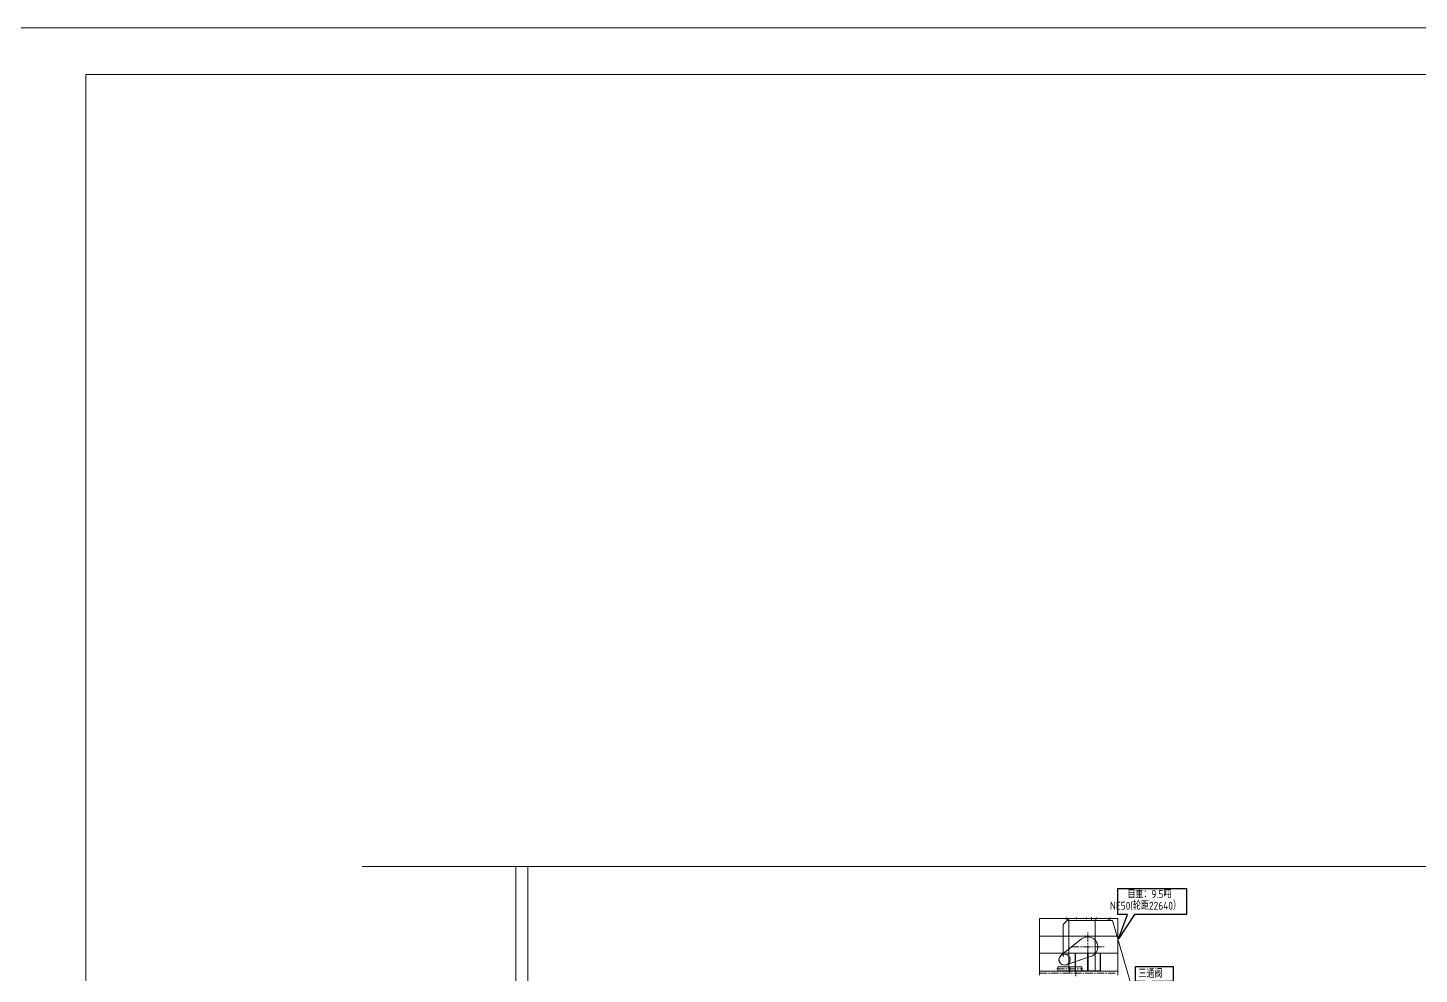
# Model space of a CAD drawing. Header units: millimetres. Extents: x 163705 to 1616509, y 81827 to 302547.
# Drawn here: x 1422393 to 1457167, y 160367 to 184010 of the extents above; entities that cross this region are included whole.
import ezdxf
from ezdxf.enums import TextEntityAlignment as Align

# ---------------------------------------------------------------- set-up
doc = ezdxf.new("R2010")
doc.units = ezdxf.units.MM
doc.header["$LTSCALE"] = 10
doc.linetypes.add('CENTER2', pattern=[28.575, 19.05, -3.175, 3.175, -3.175])
for name, color, linetype, lineweight in [('1-中心线', 1, 'CENTER2', 0), ('1-图框层', 7, 'Continuous', 0), ('1-建筑轮廓', 7, 'Continuous', 20), ('1-文本', 4, 'Continuous', 0), ('1-设备轮廓', 2, 'Continuous', 18)]:
    doc.layers.add(name, color=color, linetype=linetype, lineweight=lineweight)
doc.styles.add('HZ', font='gbenor.shx', dxfattribs={"bigfont": 'gbcbig.shx'})

# ---------------------------------------------------------------- blocks, each defined once
blk = doc.blocks.new('NE50-正视图')
for p, q in [((762, 22890), (762, 24200)), ((2722, 24200), (762, 24200)), ((1350, 24047), (1450, 24147)), ((1350, 23243), (1350, 24047)), ((1410, 24200), (1410, 24197)), ((2546, 24200), (1410, 24200)), ((1410, 24197), (2546, 24197)), ((1460, 24197), (1410, 24197)), ((1410, 24197), (1410, 24194)), ((1460, 24197), (1410, 24197)), ((1410, 24197), (1410, 24194)), ((1460, 24197), (1410, 24197)), ((1410, 24197), (1410, 24194)), ((1410, 24194), (1410, 24194)), ((1410, 24194), (1410, 24193)), ((1410, 24194), (1410, 24194)), ((1410, 24194), (1410, 24193)), ((1410, 24193), (1410, 24193)), ((1410, 24193), (1410, 24193)), ((1410, 24193), (1411, 24192)), ((1410, 24193), (1410, 24193)), ((1410, 24193), (1410, 24193)), ((1410, 24193), (1411, 24192)), ((1411, 24192), (1411, 24192)), ((1411, 24192), (1412, 24192)), ((1411, 24192), (1411, 24192)), ((1411, 24192), (1412, 24192)), ((1412, 24192), (1412, 24192)), ((1412, 24192), (1449, 24192)), ((1412, 24192), (1412, 24192)), ((1412, 24192), (1449, 24192)), ((1449, 24192), (1412, 24192)), ((1427, 24208), (1426, 24208)), ((1426, 24208), (1426, 24208)), ((1426, 24208), (1426, 24208)), ((1426, 24208), (1426, 24205)), ((1428, 24208), (1426, 24208)), ((1426, 24208), (1426, 24208)), ((1426, 24208), (1426, 24205)), ((1426, 24201), (1426, 24208)), ((1426, 24205), (1426, 24201)), ((1426, 24205), (1426, 24201)), ((1426, 24201), (1426, 24201)), ((1426, 24201), (1426, 24201)), ((1426, 24201), (1427, 24200)), ((1426, 24201), (1426, 24201)), ((1426, 24201), (1428, 24200)), ((1430, 24192), (1426, 24192)), ((1426, 24192), (1426, 24187)), ((1430, 24192), (1426, 24192)), ((1426, 24192), (1426, 24187)), ((1426, 24192), (1444, 24192)), ((1426, 24187), (1426, 24192)), ((1426, 24187), (1426, 24187)), ((1426, 24187), (1426, 24186)), ((1426, 24187), (1426, 24187)), ((1426, 24187), (1427, 24186)), ((1426, 24186), (1427, 24186)), ((1428, 24208), (1427, 24208)), ((1427, 24200), (1428, 24200)), ((1427, 24186), (1428, 24186)), ((1427, 24186), (1428, 24186)), ((1435, 24208), (1428, 24208)), ((1428, 24208), (1428, 24208)), ((1435, 24208), (1428, 24208)), ((1428, 24208), (1428, 24208)), ((1428, 24208), (1442, 24208)), ((1428, 24200), (1428, 24200)), ((1428, 24200), (1435, 24200)), ((1428, 24200), (1428, 24200)), ((1428, 24200), (1435, 24200)), ((1428, 24200), (1442, 24200)), ((1428, 24186), (1428, 24186)), ((1428, 24186), (1434, 24186)), ((1428, 24186), (1428, 24186)), ((1428, 24186), (1434, 24186)), ((1428, 24186), (1442, 24186)), ((1431, 24212), (1430, 24211)), ((1431, 24212), (1430, 24211)), ((1431, 24212), (1430, 24211)), ((1430, 24211), (1430, 24194)), ((1430, 24211), (1430, 24194)), ((1430, 24192), (1430, 24211)), ((1430, 24211), (1440, 24211)), ((1430, 24201), (1430, 24208)), ((1430, 24194), (1430, 24192)), ((1430, 24194), (1430, 24192)), ((1430, 24194), (1440, 24194)), ((1430, 24192), (1431, 24194)), ((1430, 24187), (1430, 24192)), ((1430, 24192), (1440, 24192)), ((1434, 24212), (1431, 24212)), ((1435, 24212), (1431, 24212)), ((1431, 24194), (1431, 24212)), ((1431, 24212), (1439, 24212)), ((1435, 24212), (1434, 24212)), ((1434, 24186), (1435, 24186)), ((1434, 24186), (1435, 24186)), ((1439, 24212), (1435, 24212)), ((1435, 24212), (1435, 24212)), ((1439, 24212), (1435, 24212)), ((1435, 24212), (1435, 24212)), ((1442, 24208), (1435, 24208)), ((1442, 24208), (1435, 24208)), ((1435, 24202), (1435, 24184)), ((1435, 24200), (1442, 24200)), ((1435, 24200), (1442, 24200)), ((1435, 24186), (1442, 24186)), ((1435, 24186), (1442, 24186)), ((1440, 24211), (1439, 24212)), ((1440, 24211), (1439, 24212)), ((1439, 24194), (1439, 24212)), ((1439, 24212), (1440, 24211)), ((1440, 24192), (1439, 24194)), ((1440, 24194), (1440, 24211)), ((1440, 24194), (1440, 24211)), ((1440, 24192), (1440, 24211)), ((1440, 24201), (1440, 24208)), ((1440, 24192), (1440, 24194)), ((1440, 24192), (1440, 24194)), ((1444, 24192), (1440, 24192)), ((1440, 24192), (1440, 24192)), ((1444, 24192), (1440, 24192)), ((1440, 24192), (1440, 24192)), ((1440, 24187), (1440, 24192)), ((1443, 24208), (1442, 24208)), ((1442, 24208), (1442, 24208)), ((1443, 24208), (1442, 24208)), ((1442, 24208), (1442, 24208)), ((1442, 24200), (1444, 24201)), ((1442, 24200), (1442, 24200)), ((1442, 24200), (1443, 24200)), ((1442, 24200), (1442, 24200)), ((1442, 24186), (1442, 24186)), ((1442, 24186), (1443, 24186)), ((1442, 24186), (1442, 24186)), ((1442, 24186), (1443, 24186)), ((1444, 24208), (1443, 24208)), ((1443, 24208), (1443, 24208)), ((1444, 24208), (1443, 24208)), ((1443, 24200), (1443, 24201)), ((1443, 24201), (1444, 24201)), ((1443, 24186), (1444, 24187)), ((1443, 24186), (1444, 24187)), ((1443, 24186), (1443, 24186)), ((1444, 24205), (1444, 24208)), ((1444, 24208), (1444, 24208)), ((1444, 24201), (1444, 24208)), ((1444, 24208), (1444, 24208)), ((1444, 24201), (1444, 24208)), ((1444, 24201), (1444, 24205)), ((1444, 24201), (1444, 24201)), ((1444, 24201), (1444, 24201)), ((1444, 24201), (1444, 24201)), ((1444, 24201), (1444, 24201)), ((1444, 24187), (1444, 24192)), ((1444, 24187), (1444, 24192)), ((1444, 24187), (1444, 24192)), ((1444, 24187), (1444, 24187)), ((1444, 24187), (1444, 24187)), ((1449, 24192), (1449, 24192)), ((1449, 24192), (1451, 24192)), ((1449, 24192), (1449, 24192)), ((1449, 24192), (1451, 24192)), ((1450, 24147), (2590, 24147)), ((1451, 24192), (1452, 24192)), ((1451, 24192), (1452, 24192)), ((1452, 24192), (1453, 24191)), ((1452, 24192), (1453, 24191)), ((1453, 24191), (1454, 24189)), ((1453, 24191), (1454, 24189)), ((1454, 24189), (1455, 24188)), ((1454, 24189), (1455, 24188)), ((1455, 24188), (1455, 24187)), ((1455, 24188), (1455, 24187)), ((1455, 24187), (1455, 24169)), ((1455, 24187), (1455, 24187)), ((1455, 24187), (1455, 24187)), ((1455, 24187), (1455, 24149)), ((1455, 24187), (1455, 24187)), ((1455, 24187), (1455, 24187)), ((1455, 24187), (1455, 24149)), ((1455, 24169), (1455, 24149)), ((1455, 24149), (1455, 24149)), ((1455, 24149), (1455, 24148)), ((1455, 24149), (1455, 24149)), ((1455, 24149), (1455, 24148)), ((1455, 24148), (1455, 24148)), ((1455, 24148), (1455, 24148)), ((1455, 24148), (1456, 24147)), ((1455, 24148), (1455, 24148)), ((1455, 24148), (1455, 24148)), ((1455, 24148), (1456, 24147)), ((1456, 24147), (1456, 24147)), ((1456, 24147), (1457, 24147)), ((1456, 24147), (1456, 24147)), ((1456, 24147), (1457, 24147)), ((1457, 24147), (1460, 24147)), ((1457, 24147), (1460, 24147)), ((1460, 24147), (1457, 24147)), ((1460, 24169), (1460, 24197)), ((1460, 24169), (1460, 24197)), ((1460, 24197), (1460, 24147)), ((1460, 24147), (1460, 24169)), ((1460, 24147), (1460, 24169)), ((1497, 22885), (1497, 24200)), ((1677, 24208), (1676, 24208)), ((1676, 24208), (1676, 24208)), ((1676, 24208), (1676, 24208)), ((1676, 24208), (1676, 24205)), ((1678, 24208), (1676, 24208)), ((1676, 24208), (1676, 24208)), ((1676, 24208), (1676, 24205)), ((1676, 24201), (1676, 24208)), ((1676, 24205), (1676, 24201)), ((1676, 24205), (1676, 24201)), ((1676, 24201), (1676, 24201)), ((1676, 24201), (1676, 24201)), ((1676, 24201), (1677, 24200)), ((1676, 24201), (1676, 24201)), ((1676, 24201), (1678, 24200)), ((1680, 24192), (1676, 24192)), ((1676, 24192), (1676, 24187)), ((1680, 24192), (1676, 24192)), ((1676, 24192), (1676, 24187)), ((1676, 24192), (1694, 24192)), ((1676, 24187), (1676, 24192)), ((1676, 24187), (1676, 24187)), ((1676, 24187), (1676, 24186)), ((1676, 24187), (1676, 24187)), ((1676, 24187), (1677, 24186)), ((1676, 24186), (1677, 24186)), ((1678, 24208), (1677, 24208)), ((1677, 24200), (1678, 24200)), ((1677, 24186), (1678, 24186)), ((1677, 24186), (1678, 24186)), ((1685, 24208), (1678, 24208)), ((1678, 24208), (1678, 24208)), ((1685, 24208), (1678, 24208)), ((1678, 24208), (1678, 24208)), ((1678, 24208), (1692, 24208)), ((1678, 24200), (1678, 24200)), ((1678, 24200), (1685, 24200)), ((1678, 24200), (1678, 24200)), ((1678, 24200), (1685, 24200)), ((1678, 24200), (1692, 24200)), ((1678, 24186), (1678, 24186)), ((1678, 24186), (1684, 24186)), ((1678, 24186), (1678, 24186)), ((1678, 24186), (1684, 24186)), ((1678, 24186), (1692, 24186)), ((1681, 24212), (1680, 24211)), ((1681, 24212), (1680, 24211)), ((1681, 24212), (1680, 24211)), ((1680, 24211), (1680, 24194)), ((1680, 24211), (1680, 24194)), ((1680, 24192), (1680, 24211)), ((1680, 24211), (1690, 24211)), ((1680, 24201), (1680, 24208)), ((1680, 24194), (1680, 24192)), ((1680, 24194), (1680, 24192)), ((1680, 24194), (1690, 24194)), ((1680, 24192), (1681, 24194)), ((1680, 24187), (1680, 24192)), ((1680, 24192), (1690, 24192)), ((1684, 24212), (1681, 24212)), ((1685, 24212), (1681, 24212)), ((1681, 24194), (1681, 24212)), ((1681, 24212), (1689, 24212)), ((1685, 24212), (1684, 24212)), ((1684, 24186), (1685, 24186)), ((1684, 24186), (1685, 24186)), ((1689, 24212), (1685, 24212)), ((1685, 24212), (1685, 24212)), ((1689, 24212), (1685, 24212)), ((1685, 24212), (1685, 24212)), ((1692, 24208), (1685, 24208)), ((1692, 24208), (1685, 24208)), ((1685, 24200), (1692, 24200)), ((1685, 24200), (1692, 24200)), ((1685, 24186), (1692, 24186)), ((1685, 24186), (1692, 24186)), ((1690, 24211), (1689, 24212)), ((1690, 24211), (1689, 24212)), ((1689, 24194), (1689, 24212)), ((1689, 24212), (1690, 24211)), ((1690, 24192), (1689, 24194)), ((1690, 24194), (1690, 24211)), ((1690, 24194), (1690, 24211)), ((1690, 24192), (1690, 24211)), ((1690, 24201), (1690, 24208)), ((1690, 24192), (1690, 24194)), ((1690, 24192), (1690, 24194)), ((1694, 24192), (1690, 24192)), ((1690, 24192), (1690, 24192)), ((1694, 24192), (1690, 24192)), ((1690, 24192), (1690, 24192)), ((1690, 24187), (1690, 24192)), ((1693, 24208), (1692, 24208)), ((1692, 24208), (1692, 24208)), ((1693, 24208), (1692, 24208)), ((1692, 24208), (1692, 24208)), ((1692, 24200), (1694, 24201)), ((1692, 24200), (1692, 24200)), ((1692, 24200), (1693, 24200)), ((1692, 24200), (1692, 24200)), ((1692, 24186), (1692, 24186)), ((1692, 24186), (1693, 24186)), ((1692, 24186), (1692, 24186)), ((1692, 24186), (1693, 24186)), ((1694, 24208), (1693, 24208)), ((1693, 24208), (1693, 24208)), ((1694, 24208), (1693, 24208)), ((1693, 24200), (1693, 24201)), ((1693, 24201), (1694, 24201)), ((1693, 24186), (1694, 24187)), ((1693, 24186), (1694, 24187)), ((1693, 24186), (1693, 24186)), ((1694, 24205), (1694, 24208)), ((1694, 24208), (1694, 24208)), ((1694, 24201), (1694, 24208)), ((1694, 24208), (1694, 24208)), ((1694, 24201), (1694, 24208)), ((1694, 24201), (1694, 24205)), ((1694, 24201), (1694, 24201)), ((1694, 24201), (1694, 24201)), ((1694, 24201), (1694, 24201)), ((1694, 24201), (1694, 24201)), ((1694, 24187), (1694, 24192)), ((1694, 24187), (1694, 24192)), ((1694, 24187), (1694, 24192)), ((1694, 24187), (1694, 24187)), ((1694, 24187), (1694, 24187)), ((1926, 24201), (1926, 24208)), ((1930, 24192), (1926, 24192)), ((1926, 24192), (1926, 24187)), ((1930, 24192), (1926, 24192)), ((1926, 24192), (1926, 24187)), ((1926, 24192), (1944, 24192)), ((1926, 24187), (1926, 24192)), ((1926, 24187), (1926, 24187)), ((1926, 24187), (1926, 24186)), ((1926, 24187), (1926, 24187)), ((1926, 24187), (1927, 24186)), ((1926, 24186), (1927, 24186)), ((1927, 24186), (1928, 24186)), ((1927, 24186), (1928, 24186)), ((1928, 24208), (1942, 24208)), ((1928, 24200), (1942, 24200)), ((1928, 24186), (1928, 24186)), ((1928, 24186), (1934, 24186)), ((1928, 24186), (1928, 24186)), ((1928, 24186), (1934, 24186)), ((1928, 24186), (1942, 24186)), ((1931, 24212), (1930, 24211)), ((1931, 24212), (1930, 24211)), ((1931, 24212), (1930, 24211)), ((1930, 24211), (1930, 24194)), ((1930, 24211), (1930, 24194)), ((1930, 24192), (1930, 24211)), ((1930, 24211), (1940, 24211)), ((1930, 24201), (1930, 24208)), ((1930, 24194), (1930, 24192)), ((1930, 24194), (1930, 24192)), ((1930, 24194), (1940, 24194)), ((1930, 24192), (1931, 24194)), ((1930, 24187), (1930, 24192)), ((1930, 24192), (1940, 24192)), ((1934, 24212), (1931, 24212)), ((1935, 24212), (1931, 24212)), ((1931, 24194), (1931, 24212)), ((1931, 24212), (1939, 24212)), ((1935, 24212), (1934, 24212)), ((1934, 24186), (1935, 24186)), ((1934, 24186), (1935, 24186)), ((1939, 24212), (1935, 24212)), ((1935, 24212), (1935, 24212)), ((1939, 24212), (1935, 24212)), ((1935, 24212), (1935, 24212)), ((1935, 24186), (1942, 24186)), ((1935, 24186), (1942, 24186)), ((1940, 24211), (1939, 24212)), ((1940, 24211), (1939, 24212)), ((1939, 24194), (1939, 24212)), ((1939, 24212), (1940, 24211)), ((1940, 24192), (1939, 24194)), ((1940, 24194), (1940, 24211)), ((1940, 24194), (1940, 24211)), ((1940, 24192), (1940, 24211)), ((1940, 24201), (1940, 24208)), ((1940, 24192), (1940, 24194)), ((1940, 24192), (1940, 24194)), ((1944, 24192), (1940, 24192)), ((1940, 24192), (1940, 24192)), ((1944, 24192), (1940, 24192)), ((1940, 24192), (1940, 24192)), ((1940, 24187), (1940, 24192)), ((1942, 24186), (1942, 24186)), ((1942, 24186), (1943, 24186)), ((1942, 24186), (1942, 24186)), ((1942, 24186), (1943, 24186)), ((1943, 24186), (1944, 24187)), ((1943, 24186), (1944, 24187)), ((1943, 24186), (1943, 24186)), ((1944, 24201), (1944, 24208)), ((1944, 24187), (1944, 24192)), ((1944, 24187), (1944, 24192)), ((1944, 24187), (1944, 24192)), ((1944, 24187), (1944, 24187)), ((1944, 24187), (1944, 24187)), ((2157, 22885), (2157, 24200)), ((2177, 24208), (2176, 24208)), ((2176, 24208), (2176, 24208)), ((2176, 24208), (2176, 24208)), ((2176, 24208), (2176, 24205)), ((2178, 24208), (2176, 24208)), ((2176, 24208), (2176, 24208)), ((2176, 24208), (2176, 24205)), ((2176, 24201), (2176, 24208)), ((2176, 24205), (2176, 24201)), ((2176, 24205), (2176, 24201)), ((2176, 24201), (2176, 24201)), ((2176, 24201), (2176, 24201)), ((2176, 24201), (2177, 24200)), ((2176, 24201), (2176, 24201)), ((2176, 24201), (2178, 24200)), ((2180, 24192), (2176, 24192)), ((2176, 24192), (2176, 24187)), ((2180, 24192), (2176, 24192)), ((2176, 24192), (2176, 24187)), ((2176, 24192), (2194, 24192)), ((2176, 24187), (2176, 24192)), ((2176, 24187), (2176, 24187)), ((2176, 24187), (2176, 24186)), ((2176, 24187), (2176, 24187)), ((2176, 24187), (2177, 24186)), ((2176, 24186), (2177, 24186)), ((2178, 24208), (2177, 24208)), ((2177, 24200), (2178, 24200)), ((2177, 24186), (2178, 24186)), ((2177, 24186), (2178, 24186)), ((2185, 24208), (2178, 24208)), ((2178, 24208), (2178, 24208)), ((2185, 24208), (2178, 24208)), ((2178, 24208), (2178, 24208)), ((2178, 24208), (2192, 24208)), ((2178, 24200), (2178, 24200)), ((2178, 24200), (2185, 24200)), ((2178, 24200), (2178, 24200)), ((2178, 24200), (2185, 24200)), ((2178, 24200), (2192, 24200)), ((2178, 24186), (2178, 24186)), ((2178, 24186), (2184, 24186)), ((2178, 24186), (2178, 24186)), ((2178, 24186), (2184, 24186)), ((2178, 24186), (2192, 24186)), ((2181, 24212), (2180, 24211)), ((2181, 24212), (2180, 24211)), ((2181, 24212), (2180, 24211)), ((2180, 24211), (2180, 24194)), ((2180, 24211), (2180, 24194)), ((2180, 24192), (2180, 24211)), ((2180, 24211), (2190, 24211)), ((2180, 24201), (2180, 24208)), ((2180, 24194), (2180, 24192)), ((2180, 24194), (2180, 24192)), ((2180, 24194), (2190, 24194)), ((2180, 24192), (2181, 24194)), ((2180, 24187), (2180, 24192)), ((2180, 24192), (2190, 24192)), ((2184, 24212), (2181, 24212)), ((2185, 24212), (2181, 24212)), ((2181, 24194), (2181, 24212)), ((2181, 24212), (2189, 24212)), ((2185, 24212), (2184, 24212)), ((2184, 24186), (2185, 24186)), ((2184, 24186), (2185, 24186)), ((2189, 24212), (2185, 24212)), ((2185, 24212), (2185, 24212)), ((2189, 24212), (2185, 24212)), ((2185, 24212), (2185, 24212)), ((2192, 24208), (2185, 24208)), ((2192, 24208), (2185, 24208)), ((2185, 24200), (2192, 24200)), ((2185, 24200), (2192, 24200)), ((2185, 24186), (2192, 24186)), ((2185, 24186), (2192, 24186)), ((2190, 24211), (2189, 24212)), ((2190, 24211), (2189, 24212)), ((2189, 24194), (2189, 24212)), ((2189, 24212), (2190, 24211)), ((2190, 24192), (2189, 24194)), ((2190, 24194), (2190, 24211)), ((2190, 24194), (2190, 24211)), ((2190, 24192), (2190, 24211)), ((2190, 24201), (2190, 24208)), ((2190, 24192), (2190, 24194)), ((2190, 24192), (2190, 24194)), ((2194, 24192), (2190, 24192)), ((2190, 24192), (2190, 24192)), ((2194, 24192), (2190, 24192)), ((2190, 24192), (2190, 24192)), ((2190, 24187), (2190, 24192)), ((2193, 24208), (2192, 24208)), ((2192, 24208), (2192, 24208)), ((2193, 24208), (2192, 24208)), ((2192, 24208), (2192, 24208)), ((2192, 24200), (2194, 24201)), ((2192, 24200), (2192, 24200)), ((2192, 24200), (2193, 24200)), ((2192, 24200), (2192, 24200)), ((2192, 24186), (2192, 24186)), ((2192, 24186), (2193, 24186)), ((2192, 24186), (2192, 24186)), ((2192, 24186), (2193, 24186)), ((2194, 24208), (2193, 24208)), ((2193, 24208), (2193, 24208)), ((2194, 24208), (2193, 24208)), ((2193, 24200), (2193, 24201)), ((2193, 24201), (2194, 24201)), ((2193, 24186), (2194, 24187)), ((2193, 24186), (2194, 24187)), ((2193, 24186), (2193, 24186)), ((2194, 24205), (2194, 24208)), ((2194, 24208), (2194, 24208)), ((2194, 24201), (2194, 24208)), ((2194, 24208), (2194, 24208)), ((2194, 24201), (2194, 24208)), ((2194, 24201), (2194, 24205)), ((2194, 24201), (2194, 24201)), ((2194, 24201), (2194, 24201)), ((2194, 24201), (2194, 24201)), ((2194, 24201), (2194, 24201)), ((2194, 24187), (2194, 24192)), ((2194, 24187), (2194, 24192)), ((2194, 24187), (2194, 24192)), ((2194, 24187), (2194, 24187)), ((2194, 24187), (2194, 24187)), ((2496, 24169), (2496, 24197)), ((2496, 24197), (2546, 24197)), ((2496, 24169), (2496, 24197)), ((2496, 24197), (2546, 24197)), ((2496, 24197), (2546, 24197)), ((2496, 24197), (2496, 24147)), ((2496, 24147), (2496, 24169)), ((2496, 24147), (2496, 24169)), ((2500, 24147), (2496, 24147)), ((2500, 24147), (2496, 24147)), ((2496, 24147), (2500, 24147)), ((2501, 24148), (2500, 24147)), ((2501, 24148), (2500, 24147)), ((2500, 24147), (2500, 24147)), ((2500, 24147), (2500, 24147)), ((2500, 24147), (2500, 24147)), ((2500, 24147), (2500, 24147)), ((2502, 24188), (2501, 24187)), ((2502, 24188), (2501, 24187)), ((2501, 24187), (2501, 24169)), ((2501, 24187), (2501, 24187)), ((2501, 24187), (2501, 24187)), ((2501, 24187), (2501, 24149)), ((2501, 24187), (2501, 24187)), ((2501, 24187), (2501, 24187)), ((2501, 24187), (2501, 24149)), ((2501, 24169), (2501, 24149)), ((2501, 24149), (2501, 24149)), ((2501, 24149), (2501, 24148)), ((2501, 24149), (2501, 24149)), ((2501, 24149), (2501, 24148)), ((2501, 24148), (2501, 24148)), ((2501, 24148), (2501, 24148)), ((2501, 24148), (2501, 24148)), ((2501, 24148), (2501, 24148)), ((2503, 24191), (2502, 24189)), ((2503, 24191), (2502, 24189)), ((2502, 24189), (2502, 24188)), ((2502, 24189), (2502, 24188)), ((2504, 24192), (2503, 24191)), ((2504, 24192), (2503, 24191)), ((2505, 24192), (2504, 24192)), ((2505, 24192), (2504, 24192)), ((2507, 24192), (2505, 24192)), ((2507, 24192), (2505, 24192)), ((2545, 24192), (2507, 24192)), ((2507, 24192), (2507, 24192)), ((2545, 24192), (2507, 24192)), ((2507, 24192), (2507, 24192)), ((2507, 24192), (2545, 24192)), ((2513, 24208), (2512, 24208)), ((2512, 24208), (2512, 24208)), ((2512, 24208), (2512, 24205)), ((2514, 24208), (2512, 24208)), ((2512, 24208), (2512, 24208)), ((2512, 24208), (2512, 24205)), ((2512, 24201), (2512, 24208)), ((2512, 24205), (2512, 24201)), ((2512, 24205), (2512, 24201)), ((2512, 24201), (2512, 24201)), ((2512, 24201), (2513, 24201)), ((2512, 24201), (2512, 24201)), ((2512, 24201), (2514, 24200)), ((2516, 24192), (2512, 24192)), ((2512, 24192), (2512, 24187)), ((2516, 24192), (2512, 24192)), ((2512, 24192), (2512, 24187)), ((2512, 24192), (2531, 24192)), ((2512, 24187), (2512, 24192)), ((2512, 24187), (2512, 24187)), ((2512, 24187), (2513, 24186)), ((2512, 24187), (2512, 24187)), ((2512, 24187), (2513, 24186)), ((2514, 24208), (2513, 24208)), ((2513, 24201), (2514, 24200)), ((2513, 24186), (2514, 24186)), ((2513, 24186), (2514, 24186)), ((2521, 24208), (2514, 24208)), ((2514, 24208), (2514, 24208)), ((2514, 24208), (2514, 24208)), ((2521, 24208), (2514, 24208)), ((2514, 24208), (2514, 24208)), ((2514, 24208), (2528, 24208)), ((2514, 24200), (2514, 24200)), ((2514, 24200), (2514, 24200)), ((2514, 24200), (2521, 24200)), ((2514, 24200), (2514, 24200)), ((2514, 24200), (2521, 24200)), ((2514, 24200), (2528, 24200)), ((2514, 24186), (2514, 24186)), ((2514, 24186), (2514, 24186)), ((2514, 24186), (2520, 24186)), ((2514, 24186), (2514, 24186)), ((2514, 24186), (2520, 24186)), ((2514, 24186), (2528, 24186)), ((2517, 24212), (2516, 24211)), ((2517, 24212), (2516, 24211)), ((2517, 24212), (2516, 24211)), ((2516, 24211), (2516, 24194)), ((2516, 24211), (2516, 24194)), ((2516, 24192), (2516, 24211)), ((2516, 24211), (2526, 24211)), ((2516, 24194), (2516, 24192)), ((2516, 24194), (2516, 24192)), ((2516, 24194), (2526, 24194)), ((2516, 24192), (2517, 24194)), ((2516, 24192), (2526, 24192)), ((2520, 24212), (2517, 24212)), ((2521, 24212), (2517, 24212)), ((2517, 24194), (2517, 24212)), ((2517, 24212), (2526, 24212)), ((2517, 24201), (2517, 24208)), ((2517, 24187), (2517, 24192)), ((2521, 24212), (2520, 24212)), ((2520, 24186), (2521, 24186)), ((2520, 24186), (2521, 24186)), ((2526, 24212), (2521, 24212)), ((2521, 24212), (2521, 24212)), ((2526, 24212), (2521, 24212)), ((2521, 24212), (2521, 24212)), ((2528, 24208), (2521, 24208)), ((2528, 24208), (2521, 24208)), ((2521, 24202), (2521, 24184)), ((2521, 24200), (2528, 24200)), ((2521, 24200), (2528, 24200)), ((2521, 24186), (2528, 24186)), ((2521, 24186), (2528, 24186)), ((2526, 24211), (2526, 24212)), ((2526, 24211), (2526, 24212)), ((2526, 24194), (2526, 24212)), ((2526, 24212), (2526, 24211)), ((2526, 24194), (2526, 24211)), ((2526, 24194), (2526, 24211)), ((2526, 24192), (2526, 24211)), ((2526, 24201), (2526, 24208)), ((2526, 24192), (2526, 24194)), ((2526, 24192), (2526, 24194)), ((2526, 24192), (2526, 24194)), ((2531, 24192), (2526, 24192)), ((2526, 24192), (2526, 24192)), ((2531, 24192), (2526, 24192)), ((2526, 24192), (2526, 24192)), ((2526, 24187), (2526, 24192)), ((2529, 24208), (2528, 24208)), ((2528, 24208), (2528, 24208)), ((2529, 24208), (2528, 24208)), ((2528, 24208), (2528, 24208)), ((2528, 24200), (2531, 24201)), ((2528, 24200), (2528, 24200)), ((2528, 24200), (2529, 24200)), ((2528, 24200), (2528, 24200)), ((2528, 24186), (2528, 24186)), ((2528, 24186), (2529, 24186)), ((2528, 24186), (2528, 24186)), ((2528, 24186), (2529, 24186)), ((2530, 24208), (2529, 24208)), ((2531, 24208), (2529, 24208)), ((2529, 24200), (2530, 24201)), ((2529, 24186), (2531, 24187)), ((2529, 24186), (2530, 24186)), ((2531, 24208), (2530, 24208)), ((2530, 24201), (2531, 24201)), ((2530, 24186), (2531, 24187)), ((2531, 24205), (2531, 24208)), ((2531, 24208), (2531, 24208)), ((2531, 24201), (2531, 24208)), ((2531, 24208), (2531, 24208)), ((2531, 24201), (2531, 24208)), ((2531, 24201), (2531, 24205)), ((2531, 24201), (2531, 24201)), ((2531, 24201), (2531, 24201)), ((2531, 24201), (2531, 24201)), ((2531, 24201), (2531, 24201)), ((2531, 24187), (2531, 24192)), ((2531, 24187), (2531, 24192)), ((2531, 24187), (2531, 24192)), ((2531, 24187), (2531, 24187)), ((2531, 24187), (2531, 24187)), ((2546, 24193), (2545, 24192)), ((2546, 24193), (2545, 24192)), ((2545, 24192), (2545, 24192)), ((2545, 24192), (2545, 24192)), ((2545, 24192), (2545, 24192)), ((2545, 24192), (2545, 24192)), ((2545, 24192), (2545, 24192)), ((2545, 24192), (2545, 24192)), ((2546, 24197), (2546, 24200)), ((2546, 24197), (2546, 24194)), ((2546, 24197), (2546, 24194)), ((2546, 24197), (2546, 24194)), ((2546, 24194), (2546, 24194)), ((2546, 24194), (2546, 24193)), ((2546, 24194), (2546, 24194)), ((2546, 24194), (2546, 24193)), ((2546, 24193), (2546, 24193)), ((2546, 24193), (2546, 24193)), ((2546, 24193), (2546, 24193)), ((2546, 24193), (2546, 24193)), ((2590, 24147), (3140, 22250)), ((2722, 22885), (2722, 24200)), ((2722, 23756), (762, 23756)), ((1815, 23687), (1300, 23280)), ((2722, 23333), (762, 23333)), ((1433, 23038), (2052, 23254)), ((762, 22890), (762, 22785)), ((762, 22885), (2722, 22885)), ((762, 22885), (762, 22785)), ((2722, 22885), (762, 22885)), ((762, 22880), (2722, 22880)), ((2722, 22785), (2722, 22885))]:
    blk.add_line(p, q)
blk.add_lwpolyline([(1815, 23687), (1300, 23280, 0.842185), (1431, 23038), (2052, 23254, 1.182024), (1815, 23687)], format="xyb")
for points in [[(1650, 23335), (1650, 22890), (2290, 22890), (2290, 23335)], [(1650, 23335), (1650, 22890), (1660, 22890), (1660, 23335)], [(1975, 23335), (1975, 22890), (1965, 22890), (1965, 23335)], [(2290, 23335), (2290, 22890), (2280, 22890), (2280, 23335)], [(1222, 22990), (1222, 22890), (1822, 22890), (1822, 22990)]]:
    blk.add_lwpolyline(points, close=True)
blk.add_circle((1387, 23170), 140)
for centre, radius, start, end in [((1412, 24194), 1.67, 180, 270), ((1428, 24204), 4.62, 60, 120), ((1428, 24205), 4.62, 240, 300), ((1428, 24190), 4.02, 234.97, 305.03), ((1435, 24191), 17.5, 74.7385, 105.2615), ((1435, 24218), 17.5, 254.7385, 285.2615), ((1435, 24201), 15, 252.0661, 287.9339), ((1442, 24204), 4.62, 60, 120), ((1442, 24205), 4.62, 240, 300), ((1442, 24190), 4.02, 234.97, 305.03), ((1449, 24187), 5.5, 0, 90), ((1457, 24149), 1.67, 180, 270), ((1678, 24204), 4.62, 60, 120), ((1678, 24205), 4.62, 240, 300), ((1678, 24190), 4.02, 234.97, 305.03), ((1685, 24191), 17.5, 74.7385, 105.2615), ((1685, 24218), 17.5, 254.7385, 285.2615), ((1685, 24201), 15, 252.0661, 287.9339), ((1692, 24204), 4.62, 60, 120), ((1692, 24205), 4.62, 240, 300), ((1692, 24190), 4.02, 234.97, 305.03), ((1928, 24204), 4.62, 60, 120), ((1928, 24205), 4.62, 240, 300), ((1928, 24190), 4.02, 234.97, 305.03), ((1935, 24191), 17.5, 74.7385, 105.2615), ((1935, 24218), 17.5, 254.7385, 285.2615), ((1935, 24201), 15, 252.0661, 287.9339), ((1942, 24204), 4.62, 60, 120), ((1942, 24205), 4.62, 240, 300), ((1942, 24190), 4.02, 234.97, 305.03), ((2178, 24204), 4.62, 60, 120), ((2178, 24205), 4.62, 240, 300), ((2178, 24190), 4.02, 234.97, 305.03), ((2185, 24191), 17.5, 74.7385, 105.2615), ((2185, 24218), 17.5, 254.7385, 285.2615), ((2185, 24201), 15, 252.0661, 287.9339), ((2192, 24204), 4.62, 60, 120), ((2192, 24205), 4.62, 240, 300), ((2192, 24190), 4.02, 234.97, 305.03), ((2500, 24149), 1.67, 270, 0), ((2507, 24187), 5.5, 90, 180), ((2514, 24204), 4.62, 60, 120), ((2514, 24205), 4.62, 240, 300), ((2514, 24190), 4.02, 234.97, 305.03), ((2521, 24191), 17.5, 74.7385, 105.2615), ((2521, 24218), 17.5, 254.7385, 285.2615), ((2521, 24201), 15, 252.0661, 287.9339), ((2528, 24204), 4.62, 60, 120), ((2528, 24205), 4.62, 240, 300), ((2528, 24190), 4.02, 234.97, 305.03), ((2545, 24194), 1.67, 270, 0)]:
    blk.add_arc(centre, radius, start, end)
at = {"layer": '1-中心线', "lineweight": 18}
for p, q in [((1435, 24183), (1435, 24215)), ((1685, 24183), (1685, 24215)), ((1935, 24183), (1935, 24215)), ((2185, 24183), (2185, 24215)), ((2521, 24183), (2521, 24215))]:
    blk.add_line(p, q, dxfattribs=at)
at = {"layer": '1-中心线'}
for p, q in [((1435, 24198), (1435, 24211)), ((1685, 24198), (1685, 24211)), ((1935, 24198), (1935, 24211)), ((2060, 24228), (2060, 24142)), ((2185, 24198), (2185, 24211)), ((2521, 24198), (2521, 24211)), ((1970, 23042), (1970, 23858)), ((1562, 23490), (2378, 23490)), ((1522, 22825), (1522, 22975)), ((762, 22835), (2635, 22835)), ((762, 22835), (2655, 22835)), ((1197, 22940), (1847, 22940)), ((1670, 22760), (1670, 22910))]:
    blk.add_line(p, q, dxfattribs=at)

msp = doc.modelspace()

# ---------------------------------------------------------------- linework, layer by layer
at = {"elevation": -44186.436}
for points in [[(1449638.168, 161859.885), (1449638.168, 162510.635), (1451348.356, 162510.635), (1451348.356, 161859.885), (1450051.375, 161859.885), (1449648.864, 161250.665), (1449877.393, 161859.885), (1449638.168, 161859.885)], [(1450080.898, 160180.844), (1450080.898, 160560.415), (1451022.617, 160560.415), (1451022.617, 160180.844), (1450494.106, 160180.844), (1450091.595, 159571.624), (1450320.123, 160180.844), (1450080.898, 160180.844)]]:
    msp.add_lwpolyline(points, dxfattribs=at)
at = {"layer": '1-图框层'}
msp.add_lwpolyline([(1518724.169, 184010.246), (1420939.299, 184010.246), (1420939.299, 114944.595), (1518724.169, 114944.595)], close=True, dxfattribs=at)
msp.add_lwpolyline([(1423846.102, 182847.525), (1423846.102, 116107.316), (1517561.448, 116107.316), (1517561.448, 182847.525), (1423846.102, 182847.525)], dxfattribs=at)
at = {"layer": '1-建筑轮廓'}
for p, q in [((1430750.296, 163059.632), (1515696.37, 163059.632)), ((1434585.648, 143059.632), (1434585.648, 163059.632)), ((1434885.648, 143059.632), (1434885.648, 163059.632))]:
    msp.add_line(p, q, dxfattribs=at)

# ---------------------------------------------------------------- block references
at = {"layer": '1-设备轮廓'}
msp.add_blockref('NE50-正视图', (1446915.978, 137559.632), dxfattribs=at)

# ---------------------------------------------------------------- texts
at = {"layer": '1-文本', "style": 'HZ'}
for s, p in [('自重：9.5吨', (1450973.396, 162268.169)), ('NE50(轮距22640）', (1451213.973, 161975.908, -44186.436)), ('三通阀', (1450750.205, 160276.742, -44186.436))]:
    msp.add_text(s, height=200, dxfattribs=at).set_placement(p, align=Align.RIGHT)

doc.saveas('drawing.dxf')
